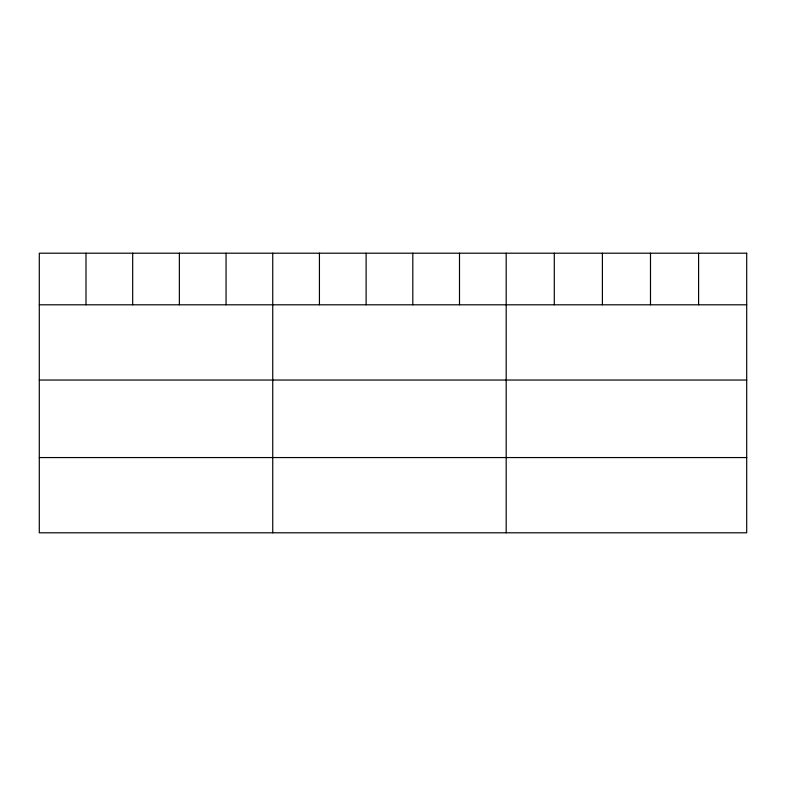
<?xml version="1.0" encoding="UTF-8"?>
<svg xmlns="http://www.w3.org/2000/svg" width="786" height="786" viewBox="0 0 786 786"><rect width="100%" height="100%" fill="white"/><g stroke="black" fill="none" stroke-linecap="round" stroke-linejoin="round"><path stroke-width="1.18" d="M39.3 304.801L746.7 304.801M39.3 380.041L746.7 380.041M39.3 457.56L746.7 457.56M698.597 253.2L698.597 304.801M650.494 253.2L650.494 304.801M602.39 253.2L602.39 304.801M554.287 253.2L554.287 304.801M506.184 253.2L506.184 532.8M459.496 253.2L459.496 304.801M412.807 253.2L412.807 304.801M366.119 253.2L366.119 304.801M319.43 253.2L319.43 304.801M272.742 253.2L272.742 532.8M226.054 253.2L226.054 304.801M179.365 253.2L179.365 304.801M132.677 253.2L132.677 304.801M85.988 253.2L85.988 304.801M746.7 253.2L39.3 253.2L39.3 532.8L746.7 532.8L746.7 253.2"/></g></svg>
